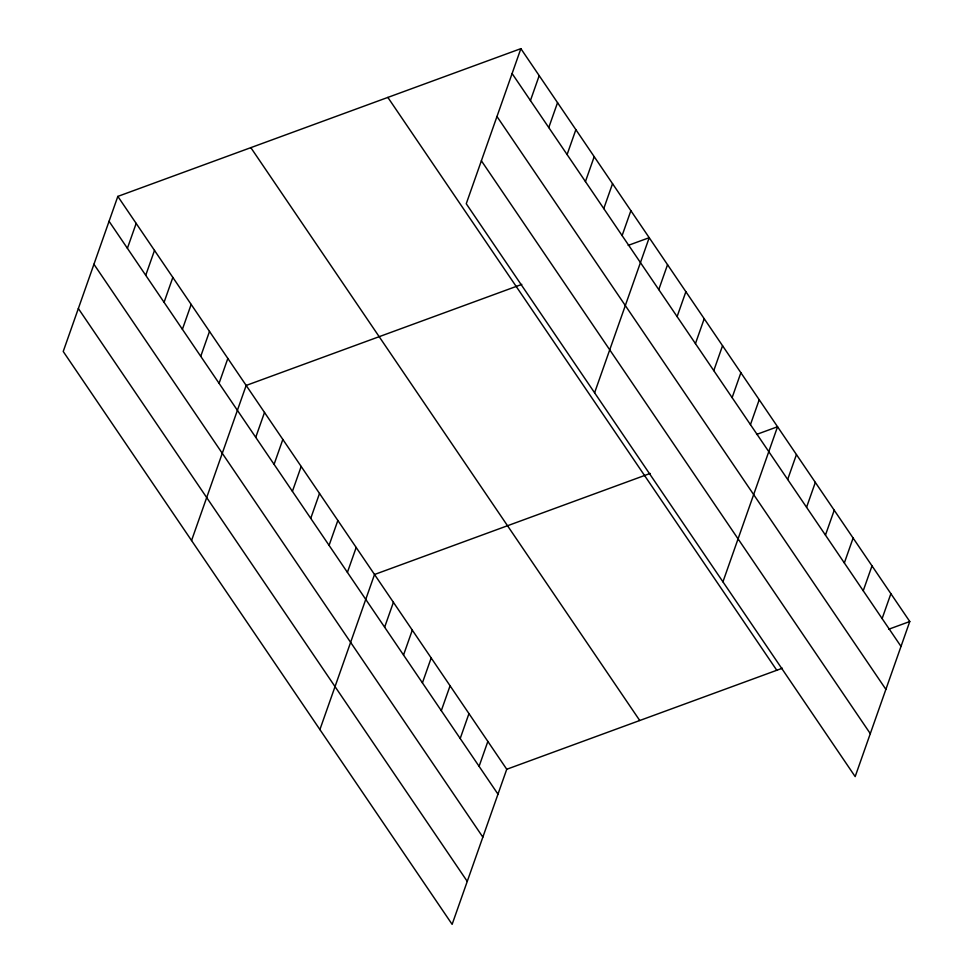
<?xml version="1.0" encoding="UTF-8"?>
<svg xmlns="http://www.w3.org/2000/svg" width="973" height="973" viewBox="0 0 973 973"><rect width="100%" height="100%" fill="white"/><g stroke="black" fill="none" stroke-linecap="round" stroke-linejoin="round"><path stroke-width="1.46" d="M520.871 48.65L466.249 203.734L855.17 776.6L909.779 621.516L520.871 48.65L117.83 196.4L63.221 351.484L452.129 924.35L506.751 769.266L782.377 668.22M127.402 248.297L136.171 223.401M145.731 275.298L154.5 250.414M164.072 302.311L172.841 277.414M182.401 329.312L191.17 304.427M200.742 356.325L209.499 331.428M219.071 383.326L227.84 358.441M191.559 540.526L246.169 385.442L521.808 284.396M255.741 437.339L264.51 412.455M274.082 464.352L282.839 439.455M292.411 491.353L301.18 466.468M310.74 518.366L319.509 493.469M329.081 545.366L337.85 520.482M347.41 572.379L356.179 547.483M530.443 100.547L539.2 75.651M319.898 729.58L374.52 574.496L650.146 473.45M548.772 127.56L557.541 102.664M384.639 627.208L393.408 602.311M567.101 154.561L575.87 129.664M403.527 655.036L412.297 630.139M585.442 181.574L594.211 156.677M422.416 682.864L431.185 657.967M603.771 208.575L612.54 183.678M441.304 710.679L450.073 685.795M622.112 235.588L630.881 210.691M460.205 738.507L468.962 713.61M594.6 392.776L649.21 237.692L628.205 245.391M479.093 766.335L487.85 741.438M658.782 289.589L667.539 264.705M677.111 316.602L685.88 291.705M695.452 343.603L704.209 318.718M713.781 370.616L722.55 345.719M732.122 397.616L740.879 372.732M750.451 424.629L759.22 399.733M722.939 581.83L777.549 426.746L756.556 434.445M787.68 479.458L796.437 454.573M806.568 507.286L815.338 482.389M825.457 535.114L834.226 510.217M844.345 562.929L853.114 538.045M863.233 590.757L872.003 565.872M882.122 618.585L890.891 593.688M888.787 629.215L909.779 621.516M512.102 73.547L901.01 646.413M496.972 116.505L885.892 689.37M481.38 160.776L870.3 733.642M387.862 97.409L776.782 670.275M250.839 147.641L639.748 720.506M117.83 196.4L506.751 769.266M109.061 221.285L497.981 794.163M93.931 264.255L482.851 837.121M78.351 308.514L467.259 881.392"/></g></svg>
